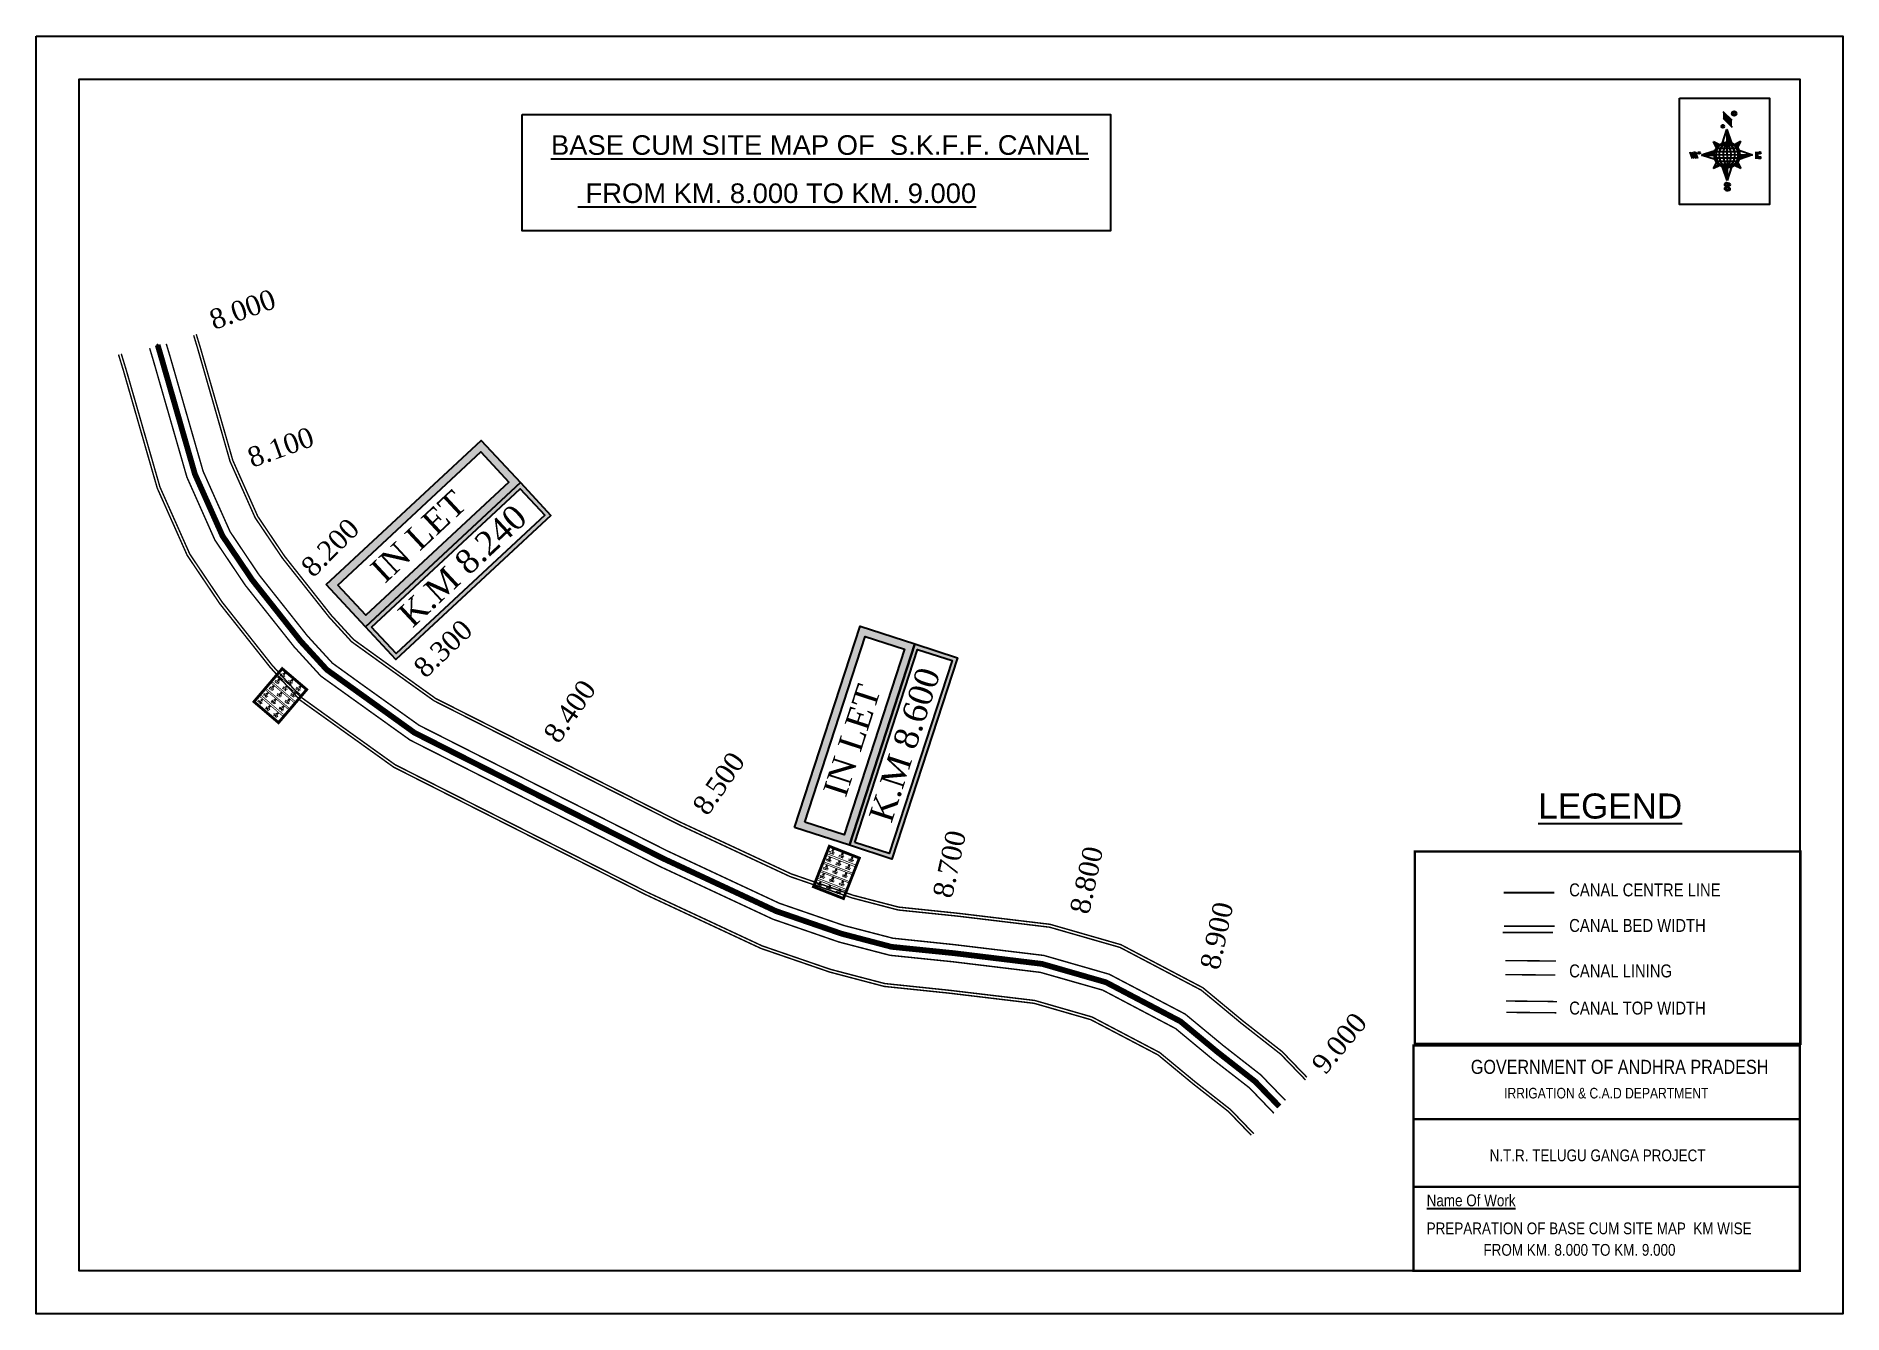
# Model space of a CAD drawing. Header units: inches. Extents: x 18 to 1278, y 6 to 897.
import ezdxf
from ezdxf.enums import TextEntityAlignment as Align

# ---------------------------------------------------------------- set-up
doc = ezdxf.new("R2010")
doc.units = ezdxf.units.IN
doc.header["$MEASUREMENT"] = 0
for name, color, linetype in [('AQUADUCT', 1, 'Continuous'), ('bed with', 5, 'Continuous'), ('BLOCK', 7, 'Continuous'), ('bord', 1, 'Continuous'), ('C LINE COO', 6, 'Continuous'), ('cahnige', 7, 'Continuous'), ('FRAME 025', 7, 'Continuous'), ('lining', 4, 'Continuous'), ('TABLE', 7, 'Continuous'), ('TEXT', 7, 'Continuous'), ('TITLEBLOCK', 7, 'Continuous'), ('top of bund', 1, 'Continuous'), ('V', 6, 'Continuous'), ('ZSTU', 7, 'Continuous')]:
    doc.layers.add(name, color=color, linetype=linetype)
doc.styles.add('5mm', font='times.ttf', dxfattribs={"height": 3})
doc.styles.add('A', font='arial.ttf')
doc.styles.add('ARIALN', font='ARIALN.TTF')
doc.styles.get("Standard").update_dxf_attribs({"font": 'arial.ttf'})
pattern_1 = [(267.297113149, (-8720374.938, 50637915.138), (10.5367255337, -0.497431438), [])]
pattern_2 = [(357.297113149, (-8720374.938, 50637915.138), (0.497431438, 10.5367255337), [])]

# ---------------------------------------------------------------- blocks, each defined once
blk = doc.blocks.new('IN')
at = {"layer": 'ZSTU'}
for points in [[(319839.5, 1602417.4), (319839.6, 1602417.3), (319839.5, 1602417.1), (319839.3, 1602417.3)], [(319839.5, 1602411.6), (319839.6, 1602411.5), (319839.5, 1602411.3), (319839.3, 1602411.5)], [(319839.5, 1602405.5), (319839.6, 1602405.4), (319839.5, 1602405.2), (319839.3, 1602405.4)], [(319846.6, 1602417.4), (319846.8, 1602417.3), (319846.6, 1602417.1), (319846.4, 1602417.3)], [(319846.6, 1602411.6), (319846.8, 1602411.5), (319846.6, 1602411.3), (319846.4, 1602411.5)], [(319846.6, 1602405.5), (319846.8, 1602405.4), (319846.6, 1602405.2), (319846.4, 1602405.4)], [(319853.9, 1602417.4), (319854.1, 1602417.3), (319853.9, 1602417.1), (319853.7, 1602417.3)], [(319853.9, 1602411.6), (319854.1, 1602411.5), (319853.9, 1602411.3), (319853.7, 1602411.5)], [(319853.9, 1602405.5), (319854.1, 1602405.4), (319853.9, 1602405.2), (319853.7, 1602405.4)], [(319839.5, 1602399.3), (319839.6, 1602399.1), (319839.5, 1602398.9), (319839.3, 1602399.1)], [(319839.5, 1602393.2), (319839.6, 1602393), (319839.5, 1602392.8), (319839.3, 1602393)], [(319846.6, 1602399.3), (319846.8, 1602399.1), (319846.6, 1602398.9), (319846.4, 1602399.1)], [(319846.6, 1602393.2), (319846.8, 1602393), (319846.6, 1602392.8), (319846.4, 1602393)], [(319853.9, 1602399.3), (319854.1, 1602399.1), (319853.9, 1602398.9), (319853.7, 1602399.1)], [(319853.9, 1602393.2), (319854.1, 1602393), (319853.9, 1602392.8), (319853.7, 1602393)]]:
    blk.add_hatch(color=4, dxfattribs=at).paths.add_polyline_path(points)
at = {"layer": 'ZSTU', "color": 9, "const_width": 2}
blk.add_lwpolyline([(319836.1, 1602418.7), (319858.6, 1602418.7), (319858.6, 1602388.4), (319836.1, 1602388.4)], close=True, dxfattribs=at)
at = {"layer": 'ZSTU', "color": 8, "const_width": 0.5}
for points in [[(319836.1, 1602413.3), (319858.6, 1602413.3)], [(319836.1, 1602412), (319858.6, 1602412)], [(319836.1, 1602407.2), (319858.6, 1602407.2)], [(319836.1, 1602406.1), (319858.6, 1602406.1)], [(319836.1, 1602400.9), (319858.6, 1602400.9)], [(319836.1, 1602399.9), (319858.6, 1602399.9)], [(319836.1, 1602395), (319858.6, 1602395)], [(319836.1, 1602393.8), (319858.6, 1602393.8)]]:
    blk.add_lwpolyline(points, dxfattribs=at)
at = {"layer": 'ZSTU', "color": 4, "const_width": 0.5}
for points in [[(319839.5, 1602417.1), (319838.5, 1602416.1)], [(319839.5, 1602411.3), (319838.5, 1602410.3)], [(319839.5, 1602405.2), (319838.5, 1602404.2)], [(319839.5, 1602417.1), (319840.5, 1602416.1)], [(319839.5, 1602414.2), (319839.5, 1602416.7)], [(319839.5, 1602411.3), (319840.5, 1602410.3)], [(319839.5, 1602408.4), (319839.5, 1602410.9)], [(319839.5, 1602405.2), (319840.5, 1602404.2)], [(319839.5, 1602402.3), (319839.5, 1602404.9)], [(319846.6, 1602417.1), (319845.6, 1602416.1)], [(319846.6, 1602411.3), (319845.6, 1602410.3)], [(319846.6, 1602405.2), (319845.6, 1602404.2)], [(319846.6, 1602417.1), (319847.7, 1602416.1)], [(319846.6, 1602411.3), (319847.7, 1602410.3)], [(319846.6, 1602405.2), (319847.7, 1602404.2)], [(319846.6, 1602414.2), (319846.6, 1602416.7)], [(319846.6, 1602408.4), (319846.6, 1602410.9)], [(319846.6, 1602402.3), (319846.6, 1602404.9)], [(319853.9, 1602417.1), (319852.9, 1602416.1)], [(319853.9, 1602411.3), (319852.9, 1602410.3)], [(319853.9, 1602405.2), (319852.9, 1602404.2)], [(319853.9, 1602417.1), (319855, 1602416.1)], [(319853.9, 1602414.2), (319853.9, 1602416.7)], [(319853.9, 1602411.3), (319855, 1602410.3)], [(319853.9, 1602408.4), (319853.9, 1602410.9)], [(319853.9, 1602405.2), (319855, 1602404.2)], [(319853.9, 1602402.3), (319853.9, 1602404.9)], [(319839.5, 1602398.9), (319838.5, 1602397.9)], [(319839.5, 1602392.8), (319838.5, 1602391.9)], [(319839.5, 1602398.9), (319840.5, 1602397.9)], [(319839.5, 1602396.1), (319839.5, 1602398.6)], [(319839.5, 1602392.8), (319840.5, 1602391.8)], [(319839.5, 1602390), (319839.5, 1602392.5)], [(319846.6, 1602398.9), (319845.6, 1602397.9)], [(319846.6, 1602392.8), (319845.6, 1602391.9)], [(319846.6, 1602398.9), (319847.7, 1602397.9)], [(319846.6, 1602392.8), (319847.7, 1602391.8)], [(319846.6, 1602396.1), (319846.6, 1602398.6)], [(319846.6, 1602390), (319846.6, 1602392.5)], [(319853.9, 1602398.9), (319852.9, 1602397.9)], [(319853.9, 1602392.8), (319852.9, 1602391.9)], [(319853.9, 1602398.9), (319855, 1602397.9)], [(319853.9, 1602396.1), (319853.9, 1602398.6)], [(319853.9, 1602392.8), (319855, 1602391.8)], [(319853.9, 1602390), (319853.9, 1602392.5)]]:
    blk.add_lwpolyline(points, dxfattribs=at)
at = {"layer": 'ZSTU', "color": 4}
for points in [[(319838.2, 1602415.2), (319838.2, 1602415.8)], [(319838.2, 1602409.4), (319838.2, 1602410)], [(319838.5, 1602414.2), (319838.5, 1602414.8)], [(319838.5, 1602408.4), (319838.5, 1602409)], [(319838.7, 1602409.4), (319838.7, 1602410)], [(319839.5, 1602417.4), (319839.6, 1602417.3), (319839.5, 1602417.1), (319839.3, 1602417.3), (319839.5, 1602417.4)], [(319839.5, 1602411.6), (319839.6, 1602411.5), (319839.5, 1602411.3), (319839.3, 1602411.5), (319839.5, 1602411.6)], [(319839.5, 1602405.5), (319839.6, 1602405.4), (319839.5, 1602405.2), (319839.3, 1602405.4), (319839.5, 1602405.5)], [(319840, 1602415.2), (319840, 1602415.8)], [(319840, 1602409.4), (319840, 1602410)], [(319840.4, 1602414.3), (319840.4, 1602414.9)], [(319840.4, 1602408.5), (319840.4, 1602409.1)], [(319840.7, 1602415.3), (319840.7, 1602415.9)], [(319840.7, 1602409.5), (319840.7, 1602410.1)], [(319845.4, 1602415.2), (319845.4, 1602415.8)], [(319845.4, 1602409.4), (319845.4, 1602410)], [(319845.6, 1602414.2), (319845.6, 1602414.8)], [(319845.6, 1602408.4), (319845.6, 1602409)], [(319845.8, 1602415.2), (319845.8, 1602415.7)], [(319845.8, 1602409.4), (319845.8, 1602410)], [(319846.6, 1602417.4), (319846.8, 1602417.3), (319846.6, 1602417.1), (319846.4, 1602417.3), (319846.6, 1602417.4)], [(319846.6, 1602411.6), (319846.8, 1602411.5), (319846.6, 1602411.3), (319846.4, 1602411.5), (319846.6, 1602411.6)], [(319846.6, 1602405.5), (319846.8, 1602405.4), (319846.6, 1602405.2), (319846.4, 1602405.4), (319846.6, 1602405.5)], [(319847.1, 1602415.2), (319847.1, 1602415.8)], [(319847.1, 1602409.4), (319847.1, 1602410)], [(319847.5, 1602414.3), (319847.5, 1602414.9)], [(319847.5, 1602408.5), (319847.5, 1602409.1)], [(319847.8, 1602415.3), (319847.8, 1602415.9)], [(319847.8, 1602409.5), (319847.8, 1602410.1)], [(319852.6, 1602415.2), (319852.6, 1602415.8)], [(319852.6, 1602409.4), (319852.6, 1602410)], [(319852.9, 1602414.2), (319852.9, 1602414.8)], [(319852.9, 1602408.4), (319852.9, 1602409)], [(319853.1, 1602415.2), (319853.1, 1602415.7)], [(319853.1, 1602409.4), (319853.1, 1602410)], [(319853.9, 1602417.4), (319854.1, 1602417.3), (319853.9, 1602417.1), (319853.7, 1602417.3), (319853.9, 1602417.4)], [(319853.9, 1602411.6), (319854.1, 1602411.5), (319853.9, 1602411.3), (319853.7, 1602411.5), (319853.9, 1602411.6)], [(319853.9, 1602405.5), (319854.1, 1602405.4), (319853.9, 1602405.2), (319853.7, 1602405.4), (319853.9, 1602405.5)], [(319854.4, 1602415.2), (319854.4, 1602415.8)], [(319854.4, 1602409.4), (319854.4, 1602410)], [(319854.8, 1602414.3), (319854.8, 1602414.9)], [(319854.8, 1602408.5), (319854.8, 1602409.1)], [(319855.1, 1602415.3), (319855.1, 1602415.9)], [(319855.1, 1602409.5), (319855.1, 1602410.1)], [(319838.2, 1602403.3), (319838.2, 1602403.9)], [(319838.2, 1602397), (319838.2, 1602397.6)], [(319838.5, 1602402.3), (319838.5, 1602402.9)], [(319838.5, 1602396.1), (319838.5, 1602396.7)], [(319838.7, 1602403.3), (319838.7, 1602403.9)], [(319838.7, 1602397), (319838.7, 1602397.6)], [(319839.5, 1602399.3), (319839.6, 1602399.1), (319839.5, 1602398.9), (319839.3, 1602399.1), (319839.5, 1602399.3)], [(319839.5, 1602393.2), (319839.6, 1602393), (319839.5, 1602392.8), (319839.3, 1602393), (319839.5, 1602393.2)], [(319840, 1602403.3), (319840, 1602403.9)], [(319840, 1602397), (319840, 1602397.6)], [(319840.4, 1602402.4), (319840.4, 1602403)], [(319840.4, 1602396.2), (319840.4, 1602396.7)], [(319840.7, 1602403.4), (319840.7, 1602404)], [(319840.7, 1602397.1), (319840.7, 1602397.7)], [(319845.4, 1602403.3), (319845.4, 1602403.9)], [(319845.4, 1602397), (319845.4, 1602397.6)], [(319845.6, 1602402.3), (319845.6, 1602402.9)], [(319845.6, 1602396.1), (319845.6, 1602396.7)], [(319845.8, 1602403.3), (319845.8, 1602403.9)], [(319845.8, 1602397), (319845.8, 1602397.6)], [(319846.6, 1602399.3), (319846.8, 1602399.1), (319846.6, 1602398.9), (319846.4, 1602399.1), (319846.6, 1602399.3)], [(319846.6, 1602393.2), (319846.8, 1602393), (319846.6, 1602392.8), (319846.4, 1602393), (319846.6, 1602393.2)], [(319847.1, 1602403.3), (319847.1, 1602403.9)], [(319847.1, 1602397), (319847.1, 1602397.6)], [(319847.5, 1602402.4), (319847.5, 1602403)], [(319847.5, 1602396.2), (319847.5, 1602396.7)], [(319847.8, 1602403.4), (319847.8, 1602404)], [(319847.8, 1602397.1), (319847.8, 1602397.7)], [(319852.6, 1602403.3), (319852.6, 1602403.9)], [(319852.6, 1602397), (319852.6, 1602397.6)], [(319852.9, 1602402.3), (319852.9, 1602402.9)], [(319852.9, 1602396.1), (319852.9, 1602396.7)], [(319853.1, 1602403.3), (319853.1, 1602403.9)], [(319853.1, 1602397), (319853.1, 1602397.6)], [(319853.9, 1602399.3), (319854.1, 1602399.1), (319853.9, 1602398.9), (319853.7, 1602399.1), (319853.9, 1602399.3)], [(319853.9, 1602393.2), (319854.1, 1602393), (319853.9, 1602392.8), (319853.7, 1602393), (319853.9, 1602393.2)], [(319854.4, 1602403.3), (319854.4, 1602403.9)], [(319854.4, 1602397), (319854.4, 1602397.6)], [(319854.8, 1602402.4), (319854.8, 1602403)], [(319854.8, 1602396.2), (319854.8, 1602396.7)], [(319855.1, 1602403.4), (319855.1, 1602404)], [(319855.1, 1602397.1), (319855.1, 1602397.7)], [(319838.2, 1602391), (319838.2, 1602391.6)], [(319838.5, 1602390), (319838.5, 1602390.6)], [(319838.7, 1602390.9), (319838.7, 1602391.5)], [(319840, 1602391), (319840, 1602391.6)], [(319840.4, 1602390.1), (319840.4, 1602390.7)], [(319840.7, 1602391.1), (319840.7, 1602391.7)], [(319845.4, 1602391), (319845.4, 1602391.6)], [(319845.6, 1602390), (319845.6, 1602390.6)], [(319845.8, 1602390.9), (319845.8, 1602391.5)], [(319847.1, 1602391), (319847.1, 1602391.6)], [(319847.5, 1602390.1), (319847.5, 1602390.7)], [(319847.8, 1602391.1), (319847.8, 1602391.7)], [(319852.6, 1602391), (319852.6, 1602391.6)], [(319852.9, 1602390), (319852.9, 1602390.6)], [(319853.1, 1602390.9), (319853.1, 1602391.5)], [(319854.4, 1602391), (319854.4, 1602391.6)], [(319854.8, 1602390.1), (319854.8, 1602390.7)], [(319855.1, 1602391.1), (319855.1, 1602391.7)]]:
    blk.add_lwpolyline(points, dxfattribs=at)
blk = doc.blocks.new('*X3')
at = {"color": 0, "linetype": 'Continuous'}
for p, q in [((6321.6, 240.5), (6322.3, 241.2)), ((6321.6, 240.3), (6322.3, 241)), ((6321.6, 240.1), (6322.3, 240.8)), ((6321.6, 239.9), (6322.4, 240.7)), ((6321.6, 239.8), (6322.4, 240.6)), ((6321.6, 239.6), (6322.5, 240.5)), ((6321.6, 239.4), (6322.5, 240.3)), ((6321.6, 239.2), (6322.6, 240.2)), ((6321.7, 239.1), (6322.6, 240.1)), ((6321.8, 240.8), (6322.4, 241.4)), ((6321.8, 239), (6322.7, 240)), ((6321.8, 239), (6322.8, 239.9)), ((6321.9, 238.9), (6322.9, 239.8)), ((6322, 238.8), (6323, 239.7)), ((6322.1, 241.3), (6322.4, 241.6)), ((6322.1, 238.7), (6323.1, 239.6)), ((6322.2, 238.6), (6323.1, 239.6)), ((6322.3, 238.5), (6323.2, 239.5)), ((6322.4, 238.5), (6323.3, 239.4)), ((6322.5, 238.4), (6323.4, 239.3)), ((6322.7, 238.4), (6323.6, 239.3)), ((6322.8, 238.3), (6323.7, 239.2)), ((6322.9, 238.3), (6323.8, 239.1)), ((6323.1, 238.2), (6323.9, 239.1)), ((6323.2, 238.2), (6324, 239)), ((6323.3, 238.2), (6324.2, 239)), ((6323.5, 238.1), (6324.3, 238.9)), ((6323.7, 238.1), (6324.4, 238.9)), ((6323.8, 238.1), (6324.6, 238.8)), ((6324.1, 238.2), (6324.7, 238.8)), ((6324.3, 238.3), (6324.9, 238.8)), ((6324.6, 238.3), (6325.1, 238.8)), ((6324.8, 238.4), (6325.2, 238.8)), ((6325.1, 238.5), (6325.4, 238.8)), ((6325.4, 238.6), (6325.6, 238.8))]:
    blk.add_line(p, q, dxfattribs=at)
blk = doc.blocks.new('*X2')
at = {"color": 0, "linetype": 'Continuous'}
for p, q in [((6324.4, 240.3), (6324.5, 240.4)), ((6324.6, 240.3), (6324.8, 240.5)), ((6324.7, 240.2), (6325, 240.5)), ((6324.8, 240.2), (6325.2, 240.6)), ((6325, 240.1), (6325.5, 240.6)), ((6325.1, 240.1), (6325.6, 240.6)), ((6325.2, 240), (6325.8, 240.6)), ((6325.3, 240), (6326, 240.6)), ((6325.4, 239.9), (6326.1, 240.6)), ((6325.5, 239.8), (6326.2, 240.5)), ((6325.6, 239.8), (6326.3, 240.5)), ((6325.7, 239.7), (6326.5, 240.4)), ((6325.9, 239.6), (6326.6, 240.3)), ((6326, 239.5), (6326.7, 240.3)), ((6326, 239.4), (6326.8, 240.2)), ((6326.1, 239.3), (6327, 240.2)), ((6326.2, 239.3), (6327.1, 240.1)), ((6326.3, 239.2), (6327.1, 240)), ((6326.4, 239.1), (6327.2, 239.9)), ((6326.5, 239), (6327.3, 239.8)), ((6326.5, 238.9), (6327.4, 239.7)), ((6326.6, 238.8), (6327.5, 239.6)), ((6326.7, 238.7), (6327.5, 239.5)), ((6326.8, 238.6), (6327.6, 239.4)), ((6326.8, 238.5), (6327.7, 239.3)), ((6326.8, 236.5), (6327.4, 237)), ((6326.9, 238.3), (6327.8, 239.2)), ((6326.9, 238.2), (6327.9, 239.1)), ((6326.9, 236.8), (6327.6, 237.4)), ((6327, 238.1), (6327.8, 239)), ((6327, 237.9), (6327.8, 238.8)), ((6327, 237.8), (6327.8, 238.6)), ((6327, 237.6), (6327.8, 238.4)), ((6327, 237.4), (6327.8, 238.2)), ((6327, 237.3), (6327.8, 238)), ((6327, 237.1), (6327.8, 237.9))]:
    blk.add_line(p, q, dxfattribs=at)
blk = doc.blocks.new('H')
at = {"layer": 'bord', "extrusion": (0.000427885, 0.004792, 0.999988)}
h = blk.add_hatch(dxfattribs=at)
h.set_pattern_fill('LINE', color=8, scale=84.387686, angle=-2.7029, style=0)
h.set_pattern_definition(pattern_2)
h.paths.add_polyline_path([(-492, 786, -0.090992), (-448, 775), (-486, 912)])
h = blk.add_hatch(dxfattribs=at)
h.set_pattern_fill('LINE', color=8, scale=84.387686, angle=-92.7029, style=0)
h.set_pattern_definition(pattern_1)
h.paths.add_polyline_path([(-625, 665, -0.090992), (-615, 710), (-751, 671)])
h = blk.add_hatch(dxfattribs=at)
h.set_pattern_fill('LINE', color=8, scale=84.387686, angle=-92.7029, style=0)
h.set_pattern_definition(pattern_1)
h.paths.add_polyline_path([(-246, 647), (-372, 653, -0.090992), (-382, 609)])
h = blk.add_hatch(dxfattribs=at)
h.set_pattern_fill('LINE', color=8, scale=84.387686, angle=-2.7029, style=0)
h.set_pattern_definition(pattern_2)
h.paths.add_polyline_path([(-504, 533, -0.090992), (-549, 543), (-510, 406)])
for p, q in [((-516, 1087, -1217), (-432, 994, -1217)), ((-538, 774, -1216), (-487, 906, -1216)), ((-519, 1020, -1217), (-435, 927, -1216)), ((-487, 906, -1216), (-493, 780, -1216)), ((-487, 906, -1216), (-448, 769, -1216)), ((-627, 794, -1216), (-567, 760, -1216)), ((-627, 794, -1216), (-584, 747, -1215)), ((-599, 731, -1215), (-627, 794, -1216)), ((-421, 753, -1216), (-359, 781, -1216)), ((-359, 781, -1216), (-405, 739, -1216)), ((-359, 781, -1216), (-392, 721, -1215)), ((-865, 701, -1215), (-847, 638, -1215)), ((-847, 700, -1215), (-829, 637, -1215)), ((-829, 699, -1215), (-811, 636, -1215)), ((-829, 699, -1215), (-811, 698, -1215)), ((-811, 698, -1215), (-794, 635, -1215)), ((-752, 665, -1215), (-615, 704, -1215)), ((-752, 665, -1215), (-625, 659, -1215)), ((-619, 614, -1215), (-752, 665, -1215)), ((-639, 526, -1214), (-606, 585, -1215)), ((-639, 526, -1214), (-593, 568, -1215)), ((-577, 553, -1215), (-639, 526, -1214)), ((-371, 513, -1214), (-431, 546, -1215)), ((-371, 513, -1214), (-414, 560, -1215)), ((-399, 576, -1215), (-371, 513, -1214)), ((-246, 641, -1215), (-383, 603, -1215)), ((-379, 693, -1215), (-246, 641, -1215)), ((-373, 647, -1215), (-246, 641, -1215)), ((-213, 669, -1215), (-217, 601, -1215)), ((-197, 600, -1215), (-194, 668, -1215)), ((-511, 400, -1214), (-549, 537, -1214)), ((-460, 533, -1215), (-511, 400, -1214)), ((-505, 527, -1214), (-511, 400, -1214))]:
    blk.add_line(p, q, dxfattribs=at)
at = {"layer": 'bord', "color": 8, "linetype": 'ByBlock', "extrusion": (0.000427885, 0.004792, 0.999988)}
for p, q in [((-386, 711, -1215), (-605, 722, -1215)), ((-411, 744, -1216), (-578, 752, -1216)), ((-493, 780, -1216), (-505, 527, -1214)), ((-373, 647, -1215), (-625, 659, -1215)), ((-378, 616, -1215), (-623, 628, -1215)), ((-375, 679, -1215), (-620, 691, -1215)), ((-392, 585, -1215), (-611, 595, -1215)), ((-420, 555, -1215), (-587, 562, -1215))]:
    blk.add_line(p, q, dxfattribs=at)
at = {"layer": 'bord', "extrusion": (0.000427885, 0.004792, 0.999988), "elevation": -1212}
for points, const_width in [([(-522, 960), (-516, 1093)], 1.61), ([(-434, 933), (-428, 1066)], 1.61), ([(-870, 707), (-846, 706)], 0.642), ([(-829, 643), (-855, 644)], 0.642), ([(-829, 643), (-821, 678)], 0.642), ([(-811, 642), (-784, 641)], 0.642), ([(-793, 641), (-782, 694)], 0.642), ([(-177, 605), (-226, 607)], 0.706), ([(-223, 676), (-174, 673)], 0.706), ([(-195, 645), (-185, 644)], 0.706)]:
    blk.add_lwpolyline(points, dxfattribs=dict(at, const_width=const_width))
for points, const_width in [([(-414, 1073, 1), (-398, 1058, 1)], 22.3), ([(-530, 950, 1), (-520, 939, 1)], 14.8), ([(-776, 697, 1), (-769, 690, 1)], 8.9), ([(-180, 618, 1), (-173, 611, 1)], 9.79), ([(-178, 667, 1), (-171, 660, 1)], 9.79), ([(-490, 362, 1), (-498, 369, 1)], 11.1), ([(-525, 322, 1), (-533, 329, 1)], 11.1)]:
    blk.add_lwpolyline(points, format="xyb", close=True, dxfattribs=dict(at, const_width=const_width))
for points in [[(-537, 317), (-531, 310), (-520, 307), (-505, 307), (-494, 310), (-486, 318), (-487, 326), (-491, 333), (-494, 336), (-503, 341), (-522, 347), (-530, 352), (-534, 355), (-537, 363), (-537, 373), (-530, 381), (-520, 384), (-504, 384), (-493, 380), (-487, 373)], [(-522, 348), (-526, 354), (-528, 361), (-528, 371), (-526, 375), (-521, 381), (-515, 384)], [(-505, 307), (-499, 312), (-497, 319), (-497, 327), (-501, 335), (-509, 343)]]:
    blk.add_lwpolyline(points, dxfattribs=at)
at = {"layer": 'bord', "extrusion": (0.000427885, 0.004792, 0.999988)}
for centre, radius in [((-406, 1065, -1212), 22.3), ((-525, 944, -1212), 14.8), ((-498, 659, -1212), 127), ((-773, 694, -1212), 8.9), ((-177, 615, -1212), 9.79), ((-174, 663, -1212), 9.79), ((-494, 365, -1212), 11.1), ((-529, 325, -1212), 11.1)]:
    blk.add_circle(centre, radius, dxfattribs=at)
at = {"layer": 'bord', "color": 8, "linetype": 'ByBlock', "extrusion": (0.000427885, 0.004792, 0.999988)}
for centre, radius, start, end in [((-482, 658, -1212), 128, 94.9254, 259.6691), ((-437, 656, -1212), 141, 113.2864, 241.308), ((-316, 651, -1212), 222, 142.5892, 212.0053), ((-560, 662, -1212), 141, 293.2864, 61.308), ((-681, 668, -1212), 222, 322.5892, 32.0053), ((-515, 660, -1212), 128, 274.9254, 79.6691)]:
    blk.add_arc(centre, radius, start, end, dxfattribs=at)
at = {"layer": 'bord', "extrusion": (0.000427885, 0.004792, 0.999988)}
for points in [[(-516, 1093, -1212), (-431, 1000, -1212), (-519, 1026, -1212), (-434, 933, -1212)], [(-864, 707, -1212), (-846, 706, -1212), (-846, 644, -1212), (-829, 643, -1212)], [(-829, 705, -1212), (-811, 704, -1212), (-811, 642, -1212), (-793, 641, -1212)], [(-193, 674, -1212), (-197, 606, -1212), (-213, 675, -1212), (-216, 607, -1212)]]:
    blk.add_solid(points, dxfattribs=at)
at = {"layer": 'bord', "extrusion": (0.000427885, 0.004792, 0.999988), "xscale": 7.977342409717546, "yscale": 7.977342408231451, "zscale": 7.977342408476333, "rotation": 138.0840426661453}
for name, p in [('*X2', (38301, -31929, -1212)), ('*X3', (38314, -31951, -1212))]:
    blk.add_blockref(name, p, dxfattribs=at)

msp = doc.modelspace()

# ---------------------------------------------------------------- hatches: boundary and pattern name
at = {"layer": 'C LINE COO'}
h = msp.add_hatch(color=135, dxfattribs=at)
h.set_gradient(color1=(141, 177, 78), color2=(107, 135, 59), one_color=1, tint=0.38)
h.paths.add_polyline_path([(228.4, 514.3), (328.1, 607.1), (347.7, 586), (248, 493.2)], flags=16)
h.paths.add_polyline_path([(220.3, 514.6), (328.3, 615.2), (355.8, 585.7), (247.7, 485.2)])
h = msp.add_hatch(color=200, dxfattribs=at)
h.paths.add_polyline_path([(252, 485), (355.6, 581.4), (372.7, 563), (269.1, 466.6)], flags=16)
h.paths.add_polyline_path([(247.7, 485.2), (355.8, 585.7), (377, 562.9), (269, 462.3)])
h = msp.add_hatch(color=135, dxfattribs=at)
h.set_gradient(color1=(141, 177, 78), color2=(107, 135, 59), one_color=1, tint=0.38)
h.paths.add_polyline_path([(554.1, 349), (596.3, 478.5), (623.7, 469.5), (581.5, 340.1)], flags=16)
h.paths.add_polyline_path([(546.9, 345.3), (592.7, 485.7), (630.9, 473.2), (585.2, 332.9)])
h = msp.add_hatch(color=200, dxfattribs=at)
h.paths.add_polyline_path([(589, 334.8), (632.8, 469.4), (656.8, 461.6), (612.9, 327)], flags=16)
h.paths.add_polyline_path([(585.2, 332.9), (630.9, 473.2), (660.6, 463.5), (614.9, 323.2)])

# ---------------------------------------------------------------- linework, layer by layer
at = {"linetype": 'ByBlock'}
for points in [[(18, 897.1), (1278, 897.1), (1278, 6.1), (18, 6.1)], [(1248, 36.1), (48, 36.1), (48, 867.1), (1248, 867.1)]]:
    msp.add_lwpolyline(points, close=True, dxfattribs=at)
at = {"linetype": 'ByBlock', "elevation": -0.1}
msp.add_lwpolyline([(1164.2, 853.7), (1226.8, 853.7), (1226.8, 779.6), (1164.2, 779.6)], close=True, dxfattribs=at)
at = {"layer": 'bed with', "const_width": 1}
for points in [[(889.3, 154.9), (874.7, 170), (872.5, 172.4), (846, 193.1), (819.4, 215.1), (766.4, 242.9), (720.8, 256), (658.6, 263.5), (615.6, 268), (581.3, 276.9), (536.3, 292.4), (457.8, 329.1), (285.1, 416.5), (246.3, 444.2), (224.7, 459.8), (207.1, 479), (173.5, 521.4), (153.3, 551.5), (134.5, 593.6), (111.5, 673.5), (108.8, 682.5)], [(881.3, 145.9), (866.1, 161.7), (864.4, 163.5), (838.4, 183.7), (812.7, 205), (761.9, 231.8), (718.4, 244.2), (657.3, 251.6), (613.5, 256.1), (577.8, 265.4), (531.8, 281.3), (452.5, 318.3), (278.8, 406.2), (239.3, 434.5), (216.6, 450.8), (197.9, 471.3), (163.8, 514.3), (142.7, 545.7), (123.2, 589.5), (100, 670.1), (97.2, 679.5)], [(1075.9, 272), (1073.8, 272), (1041, 272), (1040.8, 272)], [(1077, 276.4), (1073.9, 276.4), (1041.7, 276.4)]]:
    msp.add_lwpolyline(points, dxfattribs=at)
at = {"layer": 'BLOCK', "color": 4}
for p in [(102.7, 681.9), (132, 584.5), (184.4, 498), (262.4, 425.3), (359.9, 371.9), (462.2, 320.4), (643.3, 259.1), (733.2, 246.2), (816.1, 210.1)]:
    msp.add_point(p, dxfattribs=at)
at = {"layer": 'C LINE COO', "const_width": 4}
msp.add_lwpolyline([(885, 150.7), (870.4, 165.8), (868.4, 167.9), (842.2, 188.4), (816.1, 210), (764.1, 237.3), (719.6, 250.1), (657.9, 257.6), (614.6, 262), (579.6, 271.2), (534.1, 286.9), (455.1, 323.7), (281.9, 411.3), (242.8, 439.4), (220.7, 455.3), (202.5, 475.2), (168.7, 517.9), (148, 548.6), (128.8, 591.6), (105.7, 671.8), (102.8, 681.7)], dxfattribs=at)
at = {"layer": 'C LINE COO', "color": 105}
for points in [[(220.3, 514.6), (328.3, 615.2), (355.8, 585.7), (247.7, 485.2)], [(228.4, 514.3), (328.1, 607.1), (347.7, 586), (248, 493.2)], [(546.9, 345.3), (592.7, 485.7), (630.9, 473.2), (585.2, 332.9)], [(554.1, 349), (596.3, 478.5), (623.7, 469.5), (581.5, 340.1)]]:
    msp.add_lwpolyline(points, close=True, dxfattribs=at)
at = {"layer": 'C LINE COO'}
for p in [(212.4, 464.3), (559.6, 278.1)]:
    msp.add_point(p, dxfattribs=at)
at = {"layer": 'FRAME 025', "lineweight": -3, "const_width": 1.64}
for points in [[(979.5, 328.5), (1248.6, 328.5), (1248.6, 194.3), (979.5, 194.3)], [(978.6, 193.1), (1248, 193.1), (1248, 36.1), (978.6, 36.1)]]:
    msp.add_lwpolyline(points, close=True, dxfattribs=at)
for points in [[(978.6, 141.8), (1248, 141.8)], [(978.6, 94.7), (1248, 94.7)], [(978.6, 36.1), (1248, 36.1)]]:
    msp.add_lwpolyline(points, dxfattribs=at)
at = {"layer": 'lining', "const_width": 1}
for points in [[(903.3, 169.2), (889.2, 183.8), (885.9, 187.2), (858.5, 208.7), (830.6, 231.8), (773.9, 261.6), (724.8, 275.7), (660.8, 283.4), (619.2, 287.7), (587.1, 296.1), (543.8, 311), (466.5, 347.1), (295.5, 433.6), (257.9, 460.5), (238, 474.8), (222.3, 492), (189.7, 533.2), (170.8, 561.2), (153.3, 600.5), (130.7, 679.2), (127.9, 688.5)], [(867.2, 131.7), (851.6, 147.9), (850.9, 148.6), (825.9, 168.2), (801.6, 188.3), (754.4, 213.1), (714.5, 224.6), (655, 231.7), (609.9, 236.4), (572, 246.3), (524.3, 262.7), (443.8, 300.3), (268.4, 389), (227.6, 418.2), (203.3, 435.7), (182.7, 458.3), (147.7, 502.5), (125.2, 535.9), (104.4, 582.6), (80.8, 664.5), (77.4, 675.6)], [(1042.7, 252.4), (1067.4, 252.2), (1078.1, 252.1)], [(1042.7, 242.6), (1069.5, 242.4), (1077.6, 242.3)]]:
    msp.add_lwpolyline(points, dxfattribs=at)
at = {"layer": 'top of bund', "color": 1, "const_width": 1}
for points in [[(904.3, 171), (890.6, 185.2), (887.3, 188.7), (859.8, 210.2), (831.7, 233.5), (774.6, 263.5), (725.2, 277.7), (661, 285.4), (619.6, 289.7), (587.7, 298), (544.6, 312.9), (467.4, 348.9), (296.5, 435.3), (259.1, 462.1), (239.4, 476.3), (223.8, 493.3), (191.3, 534.4), (172.6, 562.2), (155.2, 601.2), (132.6, 679.7), (129.7, 689.2)], [(865.5, 130.6), (850.2, 146.5), (849.5, 147.2), (824.7, 166.6), (800.5, 186.6), (753.6, 211.2), (714.1, 222.6), (654.8, 229.7), (609.5, 234.4), (571.5, 244.4), (523.5, 260.9), (442.9, 298.5), (267.4, 387.3), (226.5, 416.6), (201.9, 434.2), (181.2, 457), (146.1, 501.3), (123.4, 535), (102.5, 581.9), (78.9, 663.9), (75.5, 675)]]:
    msp.add_lwpolyline(points, dxfattribs=at)
at = {"layer": 'top of bund', "const_width": 1}
for points in [[(1043.2, 224.2), (1067.8, 224), (1078.7, 223.8)], [(1078.2, 216), (1070.3, 216.1), (1043.4, 216.3)]]:
    msp.add_lwpolyline(points, dxfattribs=at)
at = {"layer": 'V', "color": 6, "const_width": 0.229}
msp.add_lwpolyline([(1076.8, 300), (1074.2, 300), (1041.7, 300)], dxfattribs=at)
at = {"layer": 'V', "color": 6}
msp.add_lwpolyline([(1041.7, 300), (1076.8, 300)], dxfattribs=at)
at = {"layer": 'ZSTU'}
msp.add_lwpolyline([(356.9, 842.5), (767.3, 842.5), (767.3, 761.2), (356.9, 761.2)], close=True, dxfattribs=at)
at = {"layer": 'ZSTU', "color": 200}
for points in [[(247.7, 485.2), (355.8, 585.7), (377, 562.9), (269, 462.3)], [(252, 485), (355.6, 581.4), (372.7, 563), (269.1, 466.6)], [(585.2, 332.9), (630.9, 473.2), (660.6, 463.5), (614.9, 323.2)], [(589, 334.8), (632.8, 469.4), (656.8, 461.6), (612.9, 327)]]:
    msp.add_lwpolyline(points, close=True, dxfattribs=at)

# ---------------------------------------------------------------- block references
at = {"layer": 'AQUADUCT', "color": 1, "xscale": 0.0703495379661093, "yscale": 0.07034953800030053, "zscale": 0.07034953795990817, "rotation": 3.078330607406165}
msp.add_blockref('H', (1234.8, 770.2, 85.4), dxfattribs=at)
at = {"layer": 'ZSTU'}
for p, rotation in [((-1282850.8, -1011397.8), 319.5483012348046), ((-882366.1, -1374608.8), 338.5805557003263)]:
    msp.add_blockref('IN', p, dxfattribs=dict(at, rotation=rotation))

# ---------------------------------------------------------------- texts
at = {"layer": 'cahnige', "style": '5mm'}
for s, rotation, p in [('8.000', 19.7056, (142.1, 692.1)), ('8.100', 19.7056, (168.7, 596)), ('8.200', 45.0835, (211.3, 518.9)), ('8.300', 43.9783, (289.6, 448.7)), ('8.400', 55.2739, (382.4, 403)), ('8.500', 55.2739, (486.3, 352.7)), ('8.700', 77.7735, (656.7, 295.2)), ('8.800', 77.7735, (752.3, 284.1)), ('8.900', 77.7735, (843.1, 245.3)), ('9.000', 50.5525, (917.2, 172.3))]:
    msp.add_text(s, height=13.88, rotation=rotation, dxfattribs=at).set_placement(p)
at = {"layer": 'TABLE', "extrusion": (0.000201441, 0.004807, 0.999988), "style": 'A'}
msp.add_text('%%ULEGEND', height=17.48, rotation=359.9999, dxfattribs=at).set_placement((1115.8, 360.2, 2), align=Align.MIDDLE)
at = {"layer": 'TEXT', "color": 6}
for s, p in [('%%UBASE CUM SITE MAP OF  S.K.F.F. CANAL', (377.1, 814.3)), ('%%U FROM KM. 8.000 TO KM. 9.000', (395.9, 780.7))]:
    msp.add_text(s, height=13.655, dxfattribs=at).set_placement(p)
at = {"layer": 'TITLEBLOCK', "extrusion": (0.000201441, 0.004807, 0.999988), "style": 'ARIALN'}
for s, height, p in [('CANAL CENTRE LINE', 9.013, (1087.2, 297.2, 1.6)), ('CANAL BED WIDTH', 9.013, (1087.2, 272.4, 1.5)), ('CANAL LINING', 9.013, (1087.2, 240.7, 1.4)), ('CANAL TOP WIDTH', 9.013, (1087.2, 214.8, 1.3)), ('GOVERNMENT OF ANDHRA PRADESH ', 9.822, (1018.6, 173.4, -0.2)), ('IRRIGATION & C.A.D DEPARTMENT', 7.366, (1041.8, 156.3, -0.3)), ('N.T.R. TELUGU GANGA PROJECT', 8.185, (1031.7, 112.5, -0.2)), ('%%UName Of Work', 8.185, (987.8, 81.1, -0.4)), ('PREPARATION OF BASE CUM SITE MAP  KM WISE', 8.185, (987.8, 61.6, -0.5))]:
    msp.add_text(s, height=height, rotation=359.9999, dxfattribs=at).set_placement(p)
at = {"layer": 'TITLEBLOCK', "style": 'ARIALN'}
msp.add_text(' FROM KM. 8.000 TO KM. 9.000', height=8.185, rotation=359.9999, dxfattribs=at).set_placement((1024.8, 46.6))
at = {"layer": 'ZSTU', "style": '5mm'}
for s, rotation, p in [('IN LET', 42.9433, (261.2, 514.9)), ('K.M 8.240', 42.9433, (280.5, 483.9)), ('K.M 8.600', 71.956, (614.5, 347.6)), ('IN LET', 71.956, (582.6, 365.4))]:
    msp.add_text(s, height=16.84, rotation=rotation, dxfattribs=at).set_placement(p)

doc.saveas('drawing.dxf')
